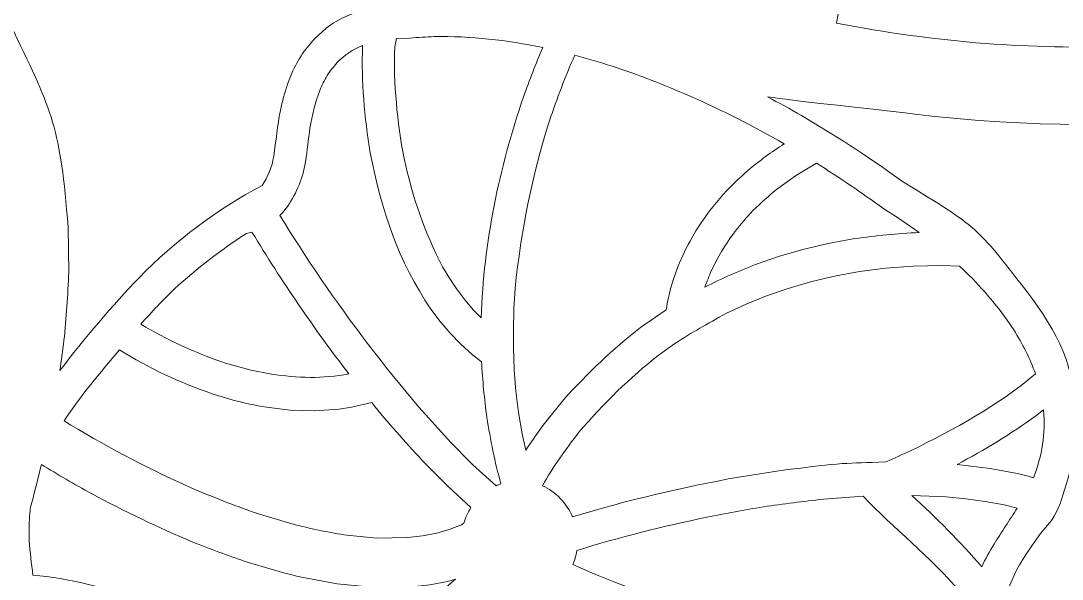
# Model space of a CAD drawing. Header units: centimetres. Extents: x -16.4 to -12.1, y -8.4 to 8.3.
# Drawn here: x -14.557 to -13.027, y -4.5 to -3.679 of the extents above; entities that cross this region are included whole.
import ezdxf

# ---------------------------------------------------------------- set-up
doc = ezdxf.new("R2010")
doc.units = ezdxf.units.CM
doc.header["$MEASUREMENT"] = 0
doc.layers.add('layer 1', color=7, linetype='Continuous')

msp = doc.modelspace()

# ---------------------------------------------------------------- linework, layer by layer
at = {"layer": 'layer 1', "color": 250, "lineweight": 9}
for points, knots in [([(-16.41271, 8.34777), (-16.41271, 8.34777), (-12.14613, 8.34777), (-12.14613, 8.34777), (-12.14613, 8.34777), (-12.14613, 8.34777), (-12.14613, -8.37721), (-12.14613, -8.37721), (-12.14613, -8.37721), (-12.14613, -8.37721), (-16.41271, -8.37721), (-16.41271, -8.37721), (-16.41271, -8.37721), (-16.41271, -8.37721), (-16.41271, 8.34777), (-16.41271, 8.34777)], [0, 0, 0, 0, 0.2, 0.2, 0.2, 0.2, 0.4, 0.4, 0.4, 0.4, 0.6, 0.6, 0.6, 0.6, 1, 1, 1, 1]), ([(-13.22615, -2.2724), (-13.23366, -2.27236), (-13.24115, -2.27193), (-13.24858, -2.27115), (-13.24858, -2.27115), (-13.27421, -2.32841), (-13.30246, -2.38393), (-13.33178, -2.43969), (-13.33178, -2.43969), (-13.38557, -2.53369), (-13.44191, -2.62647), (-13.50782, -2.71303), (-13.50782, -2.71303), (-13.46791, -2.77363), (-13.43813, -2.83897), (-13.41099, -2.90577), (-13.41099, -2.90577), (-13.36162, -3.05426), (-13.33504, -3.19017), (-13.33004, -3.34735), (-13.33004, -3.34735), (-13.32974, -3.38547), (-13.33037, -3.42331), (-13.33194, -3.46139), (-13.33194, -3.46139), (-13.3366, -3.536), (-13.34482, -3.60907), (-13.35868, -3.68263), (-13.35868, -3.68263), (-13.28645, -3.69694), (-13.21355, -3.70633), (-13.14011, -3.71266), (-13.14011, -3.71266), (-13.07225, -3.7173), (-13.00381, -3.71976), (-12.93579, -3.71638), (-12.93579, -3.71638), (-12.93099, -3.57364), (-12.93488, -3.43155), (-12.94423, -3.28908), (-12.94423, -3.28908), (-12.95946, -3.09888), (-12.98652, -2.91558), (-13.03265, -2.73032), (-13.03265, -2.73032), (-13.06393, -2.62458), (-13.0956, -2.52748), (-13.13992, -2.42659), (-13.13992, -2.42659), (-13.16563, -2.3743), (-13.19129, -2.3207), (-13.22557, -2.27315), (-13.22557, -2.27315), (-13.22576, -2.27293), (-13.22601, -2.27261), (-13.22615, -2.2724)], [0, 0, 0, 0, 0.0666667, 0.0666667, 0.0666667, 0.0666667, 0.1333333, 0.1333333, 0.1333333, 0.1333333, 0.2, 0.2, 0.2, 0.2, 0.2666667, 0.2666667, 0.2666667, 0.2666667, 0.3333333, 0.3333333, 0.3333333, 0.3333333, 0.4, 0.4, 0.4, 0.4, 0.4666667, 0.4666667, 0.4666667, 0.4666667, 0.5333333, 0.5333333, 0.5333333, 0.5333333, 0.6, 0.6, 0.6, 0.6, 0.6666667, 0.6666667, 0.6666667, 0.6666667, 0.7333333, 0.7333333, 0.7333333, 0.7333333, 0.8, 0.8, 0.8, 0.8, 0.8666667, 0.8666667, 0.8666667, 0.8666667, 1, 1, 1, 1]), ([(-13.84356, -3.65972), (-13.95417, -3.61837), (-14.06305, -3.57318), (-14.17089, -3.52498), (-14.17089, -3.52498), (-14.40087, -3.41849), (-14.56745, -3.32145), (-14.74239, -3.11588), (-14.74239, -3.11588), (-14.81901, -3.0258), (-14.86489, -2.97023), (-14.92701, -2.85574), (-14.92701, -2.85574), (-14.92664, -2.88257), (-14.92527, -2.92112), (-14.91556, -2.99269), (-14.91556, -2.99269), (-14.88418, -3.20813), (-14.67523, -3.47568), (-14.56736, -3.69483), (-14.56736, -3.69483), (-14.51068, -3.81309), (-14.49843, -3.83675), (-14.48755, -3.98267), (-14.48755, -3.98267), (-14.48755, -3.98267), (-14.48657, -4.04845), (-14.48657, -4.04845), (-14.48657, -4.04845), (-14.48787, -4.08243), (-14.49019, -4.11549), (-14.49359, -4.14927), (-14.49359, -4.14927), (-14.4955, -4.16409), (-14.4975, -4.17879), (-14.49972, -4.19341), (-14.49972, -4.19341), (-14.46417, -4.1467), (-14.42142, -4.09629), (-14.38329, -4.05689), (-14.38329, -4.05689), (-14.32984, -4.00286), (-14.26943, -3.95617), (-14.20256, -3.92149), (-14.20256, -3.92149), (-14.19341, -3.90853), (-14.18806, -3.89411), (-14.18536, -3.87836), (-14.18536, -3.87836), (-14.18211, -3.85582), (-14.1799, -3.83343), (-14.17564, -3.81101), (-14.17564, -3.81101), (-14.17278, -3.79779), (-14.1694, -3.78524), (-14.16517, -3.77239), (-14.16517, -3.77239), (-14.16517, -3.77239), (-14.1572, -3.7527), (-14.1572, -3.7527), (-14.1572, -3.7527), (-14.15214, -3.74256), (-14.14692, -3.73339), (-14.14068, -3.72395), (-14.14068, -3.72395), (-14.14068, -3.72395), (-14.12602, -3.70612), (-14.12602, -3.70612), (-14.12602, -3.70612), (-14.12602, -3.70612), (-14.10817, -3.6901), (-14.10817, -3.6901), (-14.10817, -3.6901), (-14.10817, -3.6901), (-14.09797, -3.68299), (-14.09797, -3.68299), (-14.09797, -3.68299), (-14.09797, -3.68299), (-14.08694, -3.67654), (-14.08694, -3.67654), (-14.08694, -3.67654), (-14.08694, -3.67654), (-14.07505, -3.67091), (-14.07505, -3.67091), (-14.07505, -3.67091), (-14.07505, -3.67091), (-14.06231, -3.66605), (-14.06231, -3.66605), (-14.06231, -3.66605), (-14.06231, -3.66605), (-14.04873, -3.66206), (-14.04873, -3.66206), (-14.04873, -3.66206), (-14.04873, -3.66206), (-14.03431, -3.65904), (-14.03431, -3.65904), (-14.03431, -3.65904), (-14.03431, -3.65904), (-14.01897, -3.6569), (-14.01897, -3.6569), (-14.01897, -3.6569), (-14.01897, -3.6569), (-14.00281, -3.65572), (-14.00281, -3.65572), (-14.00281, -3.65572), (-14.00281, -3.65572), (-13.97922, -3.6549), (-13.97922, -3.6549), (-13.97922, -3.6549), (-13.96985, -3.65421), (-13.96049, -3.65371), (-13.95107, -3.65336), (-13.95107, -3.65336), (-13.9148, -3.65269), (-13.87918, -3.65502), (-13.84356, -3.65972)], [0, 0, 0, 0, 0.0333333, 0.0333333, 0.0333333, 0.0333333, 0.0666667, 0.0666667, 0.0666667, 0.0666667, 0.1, 0.1, 0.1, 0.1, 0.1333333, 0.1333333, 0.1333333, 0.1333333, 0.1666667, 0.1666667, 0.1666667, 0.1666667, 0.2, 0.2, 0.2, 0.2, 0.2333333, 0.2333333, 0.2333333, 0.2333333, 0.2666667, 0.2666667, 0.2666667, 0.2666667, 0.3, 0.3, 0.3, 0.3, 0.3333333, 0.3333333, 0.3333333, 0.3333333, 0.3666667, 0.3666667, 0.3666667, 0.3666667, 0.4, 0.4, 0.4, 0.4, 0.4333333, 0.4333333, 0.4333333, 0.4333333, 0.4666667, 0.4666667, 0.4666667, 0.4666667, 0.5, 0.5, 0.5, 0.5, 0.5333333, 0.5333333, 0.5333333, 0.5333333, 0.5666667, 0.5666667, 0.5666667, 0.5666667, 0.6, 0.6, 0.6, 0.6, 0.6333333, 0.6333333, 0.6333333, 0.6333333, 0.6666667, 0.6666667, 0.6666667, 0.6666667, 0.7, 0.7, 0.7, 0.7, 0.7333333, 0.7333333, 0.7333333, 0.7333333, 0.7666667, 0.7666667, 0.7666667, 0.7666667, 0.8, 0.8, 0.8, 0.8, 0.8333333, 0.8333333, 0.8333333, 0.8333333, 0.8666667, 0.8666667, 0.8666667, 0.8666667, 0.9, 0.9, 0.9, 0.9, 0.9333333, 0.9333333, 0.9333333, 0.9333333, 1, 1, 1, 1]), ([(-13.88041, -4.11597), (-13.87721, -4.00484), (-13.85395, -3.89555), (-13.81841, -3.79101), (-13.81841, -3.79101), (-13.80961, -3.76654), (-13.80038, -3.74247), (-13.79012, -3.71859), (-13.79012, -3.71859), (-13.8429, -3.70757), (-13.89595, -3.70152), (-13.94984, -3.70254), (-13.94984, -3.70254), (-13.96162, -3.70295), (-13.9733, -3.70372), (-13.98501, -3.70473), (-13.98501, -3.70473), (-13.98501, -3.70473), (-14.00478, -3.70516), (-14.00478, -3.70516), (-14.00478, -3.70516), (-14.00478, -3.70516), (-14.00759, -3.71747), (-14.00759, -3.71747), (-14.00759, -3.71747), (-14.00955, -3.77258), (-14.00388, -3.82759), (-13.99386, -3.88169), (-13.99386, -3.88169), (-13.98077, -3.93997), (-13.96423, -3.9882), (-13.93738, -4.04094), (-13.93738, -4.04094), (-13.93738, -4.04094), (-13.92731, -4.05764), (-13.92731, -4.05764), (-13.92731, -4.05764), (-13.92731, -4.05764), (-13.91638, -4.07377), (-13.91638, -4.07377), (-13.91638, -4.07377), (-13.91638, -4.07377), (-13.90453, -4.08938), (-13.90453, -4.08938), (-13.90453, -4.08938), (-13.90453, -4.08938), (-13.89178, -4.10429), (-13.89178, -4.10429), (-13.89178, -4.10429), (-13.89178, -4.10429), (-13.88041, -4.11597), (-13.88041, -4.11597)], [0, 0, 0, 0, 0.0714286, 0.0714286, 0.0714286, 0.0714286, 0.1428571, 0.1428571, 0.1428571, 0.1428571, 0.2142857, 0.2142857, 0.2142857, 0.2142857, 0.2857143, 0.2857143, 0.2857143, 0.2857143, 0.3571429, 0.3571429, 0.3571429, 0.3571429, 0.4285714, 0.4285714, 0.4285714, 0.4285714, 0.5, 0.5, 0.5, 0.5, 0.5714286, 0.5714286, 0.5714286, 0.5714286, 0.6428571, 0.6428571, 0.6428571, 0.6428571, 0.7142857, 0.7142857, 0.7142857, 0.7142857, 0.7857143, 0.7857143, 0.7857143, 0.7857143, 0.8571429, 0.8571429, 0.8571429, 0.8571429, 1, 1, 1, 1]), ([(-12.33767, -3.70118), (-12.33767, -3.70118), (-12.33767, -4.0741), (-12.33767, -4.0741), (-12.33767, -4.0741), (-12.36458, -4.07489), (-12.39159, -4.07644), (-12.41884, -4.07881), (-12.41884, -4.07881), (-12.43809, -4.0808), (-12.45725, -4.08315), (-12.47643, -4.08574), (-12.47643, -4.08574), (-12.47643, -4.08574), (-12.52469, -4.0908), (-12.52469, -4.0908), (-12.52469, -4.0908), (-12.52469, -4.0908), (-12.55788, -4.09542), (-12.55788, -4.09542), (-12.55788, -4.09542), (-12.55788, -4.09542), (-12.58922, -4.10182), (-12.58922, -4.10182), (-12.58922, -4.10182), (-12.58922, -4.10182), (-12.61878, -4.10999), (-12.61878, -4.10999), (-12.61878, -4.10999), (-12.61878, -4.10999), (-12.64662, -4.11988), (-12.64662, -4.11988), (-12.64662, -4.11988), (-12.64662, -4.11988), (-12.67271, -4.1314), (-12.67271, -4.1314), (-12.67271, -4.1314), (-12.67271, -4.1314), (-12.69713, -4.14439), (-12.69713, -4.14439), (-12.69713, -4.14439), (-12.69713, -4.14439), (-12.71977, -4.15885), (-12.71977, -4.15885), (-12.71977, -4.15885), (-12.71977, -4.15885), (-12.74074, -4.17457), (-12.74074, -4.17457), (-12.74074, -4.17457), (-12.74074, -4.17457), (-12.77749, -4.2092), (-12.77749, -4.2092), (-12.77749, -4.2092), (-12.77749, -4.2092), (-12.80762, -4.24704), (-12.80762, -4.24704), (-12.80762, -4.24704), (-12.82045, -4.2669), (-12.83133, -4.28599), (-12.84175, -4.30707), (-12.84175, -4.30707), (-12.84175, -4.30707), (-12.85828, -4.34768), (-12.85828, -4.34768), (-12.85828, -4.34768), (-12.86704, -4.374), (-12.87408, -4.3997), (-12.88011, -4.42656), (-12.88011, -4.42656), (-12.88904, -4.47215), (-12.89381, -4.51745), (-12.90067, -4.56306), (-12.90067, -4.56306), (-12.90639, -4.59507), (-12.91754, -4.62477), (-12.93633, -4.65199), (-12.93633, -4.65199), (-13.01025, -4.69457), (-13.08039, -4.74383), (-13.14656, -4.79836), (-13.14656, -4.79836), (-13.13531, -4.68581), (-13.13262, -4.55216), (-13.08936, -4.47855), (-13.08936, -4.47855), (-13.03518, -4.3888), (-13.04173, -4.43949), (-13.01336, -4.33249), (-13.01336, -4.33249), (-13.01336, -4.33249), (-13.00916, -4.31167), (-13.00916, -4.31167), (-13.00916, -4.31167), (-13.00726, -4.2979), (-13.00619, -4.2847), (-13.00596, -4.27078), (-13.00596, -4.27078), (-13.00783, -4.18464), (-13.03117, -4.14082), (-13.08048, -4.075), (-13.08048, -4.075), (-13.15463, -3.97962), (-13.14748, -3.9857), (-13.2631, -3.91433), (-13.2631, -3.91433), (-13.31838, -3.87428), (-13.36194, -3.8468), (-13.40986, -3.81847), (-13.40986, -3.81847), (-13.42651, -3.80896), (-13.44324, -3.79976), (-13.45997, -3.79096), (-13.45997, -3.79096), (-13.41661, -3.7975), (-13.35175, -3.8033), (-13.21379, -3.81983), (-13.21379, -3.81983), (-13.21379, -3.81983), (-13.14927, -3.82587), (-13.14927, -3.82587), (-13.14927, -3.82587), (-12.82041, -3.84846), (-12.57831, -3.80519), (-12.33767, -3.70118)], [0, 0, 0, 0, 0.03125, 0.03125, 0.03125, 0.03125, 0.0625, 0.0625, 0.0625, 0.0625, 0.09375, 0.09375, 0.09375, 0.09375, 0.125, 0.125, 0.125, 0.125, 0.15625, 0.15625, 0.15625, 0.15625, 0.1875, 0.1875, 0.1875, 0.1875, 0.21875, 0.21875, 0.21875, 0.21875, 0.25, 0.25, 0.25, 0.25, 0.28125, 0.28125, 0.28125, 0.28125, 0.3125, 0.3125, 0.3125, 0.3125, 0.34375, 0.34375, 0.34375, 0.34375, 0.375, 0.375, 0.375, 0.375, 0.40625, 0.40625, 0.40625, 0.40625, 0.4375, 0.4375, 0.4375, 0.4375, 0.46875, 0.46875, 0.46875, 0.46875, 0.5, 0.5, 0.5, 0.5, 0.53125, 0.53125, 0.53125, 0.53125, 0.5625, 0.5625, 0.5625, 0.5625, 0.59375, 0.59375, 0.59375, 0.59375, 0.625, 0.625, 0.625, 0.625, 0.65625, 0.65625, 0.65625, 0.65625, 0.6875, 0.6875, 0.6875, 0.6875, 0.71875, 0.71875, 0.71875, 0.71875, 0.75, 0.75, 0.75, 0.75, 0.78125, 0.78125, 0.78125, 0.78125, 0.8125, 0.8125, 0.8125, 0.8125, 0.84375, 0.84375, 0.84375, 0.84375, 0.875, 0.875, 0.875, 0.875, 0.90625, 0.90625, 0.90625, 0.90625, 0.9375, 0.9375, 0.9375, 0.9375, 1, 1, 1, 1]), ([(-13.85866, -4.36258), (-13.8563, -4.36153), (-13.8539, -4.36056), (-13.85146, -4.35973), (-13.85146, -4.35973), (-13.86081, -4.32771), (-13.86681, -4.29493), (-13.87233, -4.26204), (-13.87233, -4.26204), (-13.87575, -4.23476), (-13.87867, -4.20785), (-13.87991, -4.18038), (-13.87991, -4.18038), (-13.87991, -4.18038), (-13.8931, -4.17002), (-13.8931, -4.17002), (-13.8931, -4.17002), (-13.8931, -4.17002), (-13.91024, -4.15448), (-13.91024, -4.15448), (-13.91024, -4.15448), (-13.91024, -4.15448), (-13.92617, -4.13811), (-13.92617, -4.13811), (-13.92617, -4.13811), (-13.92617, -4.13811), (-13.94087, -4.12096), (-13.94087, -4.12096), (-13.94087, -4.12096), (-13.94087, -4.12096), (-13.9544, -4.10316), (-13.9544, -4.10316), (-13.9544, -4.10316), (-14.00259, -4.03185), (-14.0268, -3.95868), (-14.04368, -3.87321), (-14.04368, -3.87321), (-14.05199, -3.82112), (-14.05678, -3.76849), (-14.05489, -3.71561), (-14.05489, -3.71561), (-14.06934, -3.7211), (-14.08123, -3.72996), (-14.09232, -3.74071), (-14.09232, -3.74071), (-14.09782, -3.74693), (-14.10234, -3.75292), (-14.1069, -3.75981), (-14.1069, -3.75981), (-14.11102, -3.76703), (-14.11451, -3.77401), (-14.11777, -3.78162), (-14.11777, -3.78162), (-14.12469, -3.79992), (-14.12892, -3.81774), (-14.13213, -3.83704), (-14.13213, -3.83704), (-14.13458, -3.85348), (-14.13626, -3.86995), (-14.13863, -3.88632), (-14.13863, -3.88632), (-14.13863, -3.88632), (-14.14218, -3.90328), (-14.14218, -3.90328), (-14.14218, -3.90328), (-14.1493, -3.92641), (-14.15962, -3.9479), (-14.17618, -3.96531), (-14.17618, -3.96531), (-14.10305, -4.08626), (-13.99506, -4.23054), (-13.89749, -4.32713), (-13.89749, -4.32713), (-13.88466, -4.3392), (-13.87186, -4.35106), (-13.85866, -4.36258)], [0, 0, 0, 0, 0.05, 0.05, 0.05, 0.05, 0.1, 0.1, 0.1, 0.1, 0.15, 0.15, 0.15, 0.15, 0.2, 0.2, 0.2, 0.2, 0.25, 0.25, 0.25, 0.25, 0.3, 0.3, 0.3, 0.3, 0.35, 0.35, 0.35, 0.35, 0.4, 0.4, 0.4, 0.4, 0.45, 0.45, 0.45, 0.45, 0.5, 0.5, 0.5, 0.5, 0.55, 0.55, 0.55, 0.55, 0.6, 0.6, 0.6, 0.6, 0.65, 0.65, 0.65, 0.65, 0.7, 0.7, 0.7, 0.7, 0.75, 0.75, 0.75, 0.75, 0.8, 0.8, 0.8, 0.8, 0.85, 0.85, 0.85, 0.85, 0.9, 0.9, 0.9, 0.9, 1, 1, 1, 1]), ([(-13.74293, -3.72983), (-13.75702, -3.76141), (-13.76904, -3.79342), (-13.78016, -3.82619), (-13.78016, -3.82619), (-13.80641, -3.90828), (-13.82152, -3.98709), (-13.83079, -4.07263), (-13.83079, -4.07263), (-13.83079, -4.07263), (-13.83261, -4.10185), (-13.83261, -4.10185), (-13.83261, -4.10185), (-13.8332, -4.13983), (-13.83333, -4.16058), (-13.83195, -4.1925), (-13.83195, -4.1925), (-13.83195, -4.1925), (-13.8294, -4.22345), (-13.8294, -4.22345), (-13.8294, -4.22345), (-13.8294, -4.22345), (-13.82551, -4.25467), (-13.82551, -4.25467), (-13.82551, -4.25467), (-13.82551, -4.25467), (-13.82021, -4.28608), (-13.82021, -4.28608), (-13.82021, -4.28608), (-13.82021, -4.28608), (-13.81502, -4.3104), (-13.81502, -4.3104), (-13.81502, -4.3104), (-13.80558, -4.29607), (-13.79588, -4.28222), (-13.78575, -4.26847), (-13.78575, -4.26847), (-13.78575, -4.26847), (-13.75934, -4.23569), (-13.75934, -4.23569), (-13.75934, -4.23569), (-13.72344, -4.19651), (-13.68782, -4.1622), (-13.64625, -4.12979), (-13.64625, -4.12979), (-13.64625, -4.12979), (-13.60866, -4.10382), (-13.60866, -4.10382), (-13.60866, -4.10382), (-13.60506, -4.07984), (-13.59819, -4.05759), (-13.58932, -4.03513), (-13.58932, -4.03513), (-13.58287, -4.02029), (-13.57581, -4.00641), (-13.56781, -3.99235), (-13.56781, -3.99235), (-13.5604, -3.98041), (-13.55276, -3.96918), (-13.54446, -3.95784), (-13.54446, -3.95784), (-13.54446, -3.95784), (-13.52487, -3.93438), (-13.52487, -3.93438), (-13.52487, -3.93438), (-13.51327, -3.92208), (-13.50154, -3.91066), (-13.48896, -3.8994), (-13.48896, -3.8994), (-13.47167, -3.88516), (-13.45428, -3.87203), (-13.43537, -3.86002), (-13.43537, -3.86002), (-13.48068, -3.83411), (-13.52686, -3.81059), (-13.57441, -3.78943), (-13.57441, -3.78943), (-13.61184, -3.77323), (-13.64953, -3.75866), (-13.68815, -3.74594), (-13.68815, -3.74594), (-13.7064, -3.74013), (-13.72458, -3.73502), (-13.74293, -3.72981), (-13.74293, -3.72981), (-13.74293, -3.72981), (-13.74293, -3.72983), (-13.74293, -3.72983)], [0, 0, 0, 0, 0.0434783, 0.0434783, 0.0434783, 0.0434783, 0.0869565, 0.0869565, 0.0869565, 0.0869565, 0.1304348, 0.1304348, 0.1304348, 0.1304348, 0.173913, 0.173913, 0.173913, 0.173913, 0.2173913, 0.2173913, 0.2173913, 0.2173913, 0.2608696, 0.2608696, 0.2608696, 0.2608696, 0.3043478, 0.3043478, 0.3043478, 0.3043478, 0.3478261, 0.3478261, 0.3478261, 0.3478261, 0.3913043, 0.3913043, 0.3913043, 0.3913043, 0.4347826, 0.4347826, 0.4347826, 0.4347826, 0.4782609, 0.4782609, 0.4782609, 0.4782609, 0.5217391, 0.5217391, 0.5217391, 0.5217391, 0.5652174, 0.5652174, 0.5652174, 0.5652174, 0.6086957, 0.6086957, 0.6086957, 0.6086957, 0.6521739, 0.6521739, 0.6521739, 0.6521739, 0.6956522, 0.6956522, 0.6956522, 0.6956522, 0.7391304, 0.7391304, 0.7391304, 0.7391304, 0.7826087, 0.7826087, 0.7826087, 0.7826087, 0.826087, 0.826087, 0.826087, 0.826087, 0.8695652, 0.8695652, 0.8695652, 0.8695652, 0.9130435, 0.9130435, 0.9130435, 0.9130435, 1, 1, 1, 1]), ([(-13.55193, -4.0708), (-13.52772, -4.05805), (-13.50285, -4.04768), (-13.47756, -4.03738), (-13.47756, -4.03738), (-13.47756, -4.03738), (-13.44365, -4.02558), (-13.44365, -4.02558), (-13.44365, -4.02558), (-13.44365, -4.02558), (-13.40809, -4.01519), (-13.40809, -4.01519), (-13.40809, -4.01519), (-13.40809, -4.01519), (-13.37077, -4.00641), (-13.37077, -4.00641), (-13.37077, -4.00641), (-13.37077, -4.00641), (-13.33169, -3.99926), (-13.33169, -3.99926), (-13.33169, -3.99926), (-13.30023, -3.99528), (-13.26886, -3.99131), (-13.23705, -3.99059), (-13.23705, -3.99059), (-13.25393, -3.97822), (-13.27104, -3.96664), (-13.28877, -3.95569), (-13.28877, -3.95569), (-13.3212, -3.93222), (-13.3541, -3.90958), (-13.388, -3.88852), (-13.388, -3.88852), (-13.388, -3.88852), (-13.41887, -3.90715), (-13.41887, -3.90715), (-13.41887, -3.90715), (-13.41887, -3.90715), (-13.44642, -3.92711), (-13.44642, -3.92711), (-13.44642, -3.92711), (-13.45836, -3.93696), (-13.46955, -3.94693), (-13.48068, -3.95777), (-13.48068, -3.95777), (-13.49006, -3.96773), (-13.49878, -3.97775), (-13.50737, -3.98846), (-13.50737, -3.98846), (-13.5145, -3.99819), (-13.52113, -4.0079), (-13.52749, -4.01818), (-13.52749, -4.01818), (-13.53271, -4.02736), (-13.53748, -4.03648), (-13.54207, -4.04597), (-13.54207, -4.04597), (-13.54565, -4.05419), (-13.5489, -4.06235), (-13.55193, -4.0708)], [0, 0, 0, 0, 0.0625, 0.0625, 0.0625, 0.0625, 0.125, 0.125, 0.125, 0.125, 0.1875, 0.1875, 0.1875, 0.1875, 0.25, 0.25, 0.25, 0.25, 0.3125, 0.3125, 0.3125, 0.3125, 0.375, 0.375, 0.375, 0.375, 0.4375, 0.4375, 0.4375, 0.4375, 0.5, 0.5, 0.5, 0.5, 0.5625, 0.5625, 0.5625, 0.5625, 0.625, 0.625, 0.625, 0.625, 0.6875, 0.6875, 0.6875, 0.6875, 0.75, 0.75, 0.75, 0.75, 0.8125, 0.8125, 0.8125, 0.8125, 0.875, 0.875, 0.875, 0.875, 1, 1, 1, 1]), ([(-14.38046, -4.12505), (-14.3427, -4.14814), (-14.30296, -4.16618), (-14.2614, -4.18063), (-14.2614, -4.18063), (-14.24724, -4.1851), (-14.23319, -4.18911), (-14.21875, -4.19277), (-14.21875, -4.19277), (-14.21875, -4.19277), (-14.18876, -4.19867), (-14.18876, -4.19867), (-14.18876, -4.19867), (-14.15104, -4.20395), (-14.11271, -4.20584), (-14.07512, -4.19799), (-14.07512, -4.19799), (-14.12623, -4.13149), (-14.17375, -4.06186), (-14.21735, -3.98975), (-14.21735, -3.98975), (-14.21735, -3.98975), (-14.2255, -3.99189), (-14.2255, -3.99189), (-14.2255, -3.99189), (-14.26286, -4.01609), (-14.29813, -4.04268), (-14.33092, -4.07317), (-14.33092, -4.07317), (-14.3483, -4.08971), (-14.36468, -4.10695), (-14.38046, -4.12505)], [0, 0, 0, 0, 0.1111111, 0.1111111, 0.1111111, 0.1111111, 0.2222222, 0.2222222, 0.2222222, 0.2222222, 0.3333333, 0.3333333, 0.3333333, 0.3333333, 0.4444444, 0.4444444, 0.4444444, 0.4444444, 0.5555556, 0.5555556, 0.5555556, 0.5555556, 0.6666667, 0.6666667, 0.6666667, 0.6666667, 0.7777778, 0.7777778, 0.7777778, 0.7777778, 1, 1, 1, 1]), ([(-13.79067, -4.36247), (-13.77087, -4.37142), (-13.75493, -4.38785), (-13.74626, -4.40838), (-13.74626, -4.40838), (-13.66611, -4.38368), (-13.5845, -4.36479), (-13.5021, -4.34976), (-13.5021, -4.34976), (-13.5021, -4.34976), (-13.4431, -4.34056), (-13.4431, -4.34056), (-13.4431, -4.34056), (-13.34507, -4.32797), (-13.34593, -4.32953), (-13.28584, -4.32763), (-13.28584, -4.32763), (-13.27373, -4.32223), (-13.26174, -4.31669), (-13.24978, -4.31103), (-13.24978, -4.31103), (-13.18541, -4.27997), (-13.12126, -4.24502), (-13.0662, -4.19813), (-13.0662, -4.19813), (-13.0744, -4.17498), (-13.08519, -4.15409), (-13.09806, -4.13341), (-13.09806, -4.13341), (-13.09806, -4.13341), (-13.10751, -4.11931), (-13.10751, -4.11931), (-13.10751, -4.11931), (-13.12835, -4.09016), (-13.15186, -4.06388), (-13.17791, -4.03963), (-13.17791, -4.03963), (-13.17791, -4.03963), (-13.20391, -4.03897), (-13.20391, -4.03897), (-13.20391, -4.03897), (-13.20391, -4.03897), (-13.24597, -4.03998), (-13.24597, -4.03998), (-13.24597, -4.03998), (-13.24597, -4.03998), (-13.28626, -4.043), (-13.28626, -4.043), (-13.28626, -4.043), (-13.28626, -4.043), (-13.32474, -4.04793), (-13.32474, -4.04793), (-13.32474, -4.04793), (-13.32474, -4.04793), (-13.36145, -4.0546), (-13.36145, -4.0546), (-13.36145, -4.0546), (-13.36145, -4.0546), (-13.39644, -4.06285), (-13.39644, -4.06285), (-13.39644, -4.06285), (-13.39644, -4.06285), (-13.42973, -4.07255), (-13.42973, -4.07255), (-13.42973, -4.07255), (-13.42973, -4.07255), (-13.46139, -4.0836), (-13.46139, -4.0836), (-13.46139, -4.0836), (-13.46139, -4.0836), (-13.49144, -4.09585), (-13.49144, -4.09585), (-13.49144, -4.09585), (-13.49144, -4.09585), (-13.51992, -4.10907), (-13.51992, -4.10907), (-13.51992, -4.10907), (-13.54981, -4.12539), (-13.56986, -4.13659), (-13.59612, -4.15366), (-13.59612, -4.15366), (-13.59612, -4.15366), (-13.61859, -4.16975), (-13.61859, -4.16975), (-13.61859, -4.16975), (-13.66287, -4.20426), (-13.70007, -4.24105), (-13.73688, -4.28398), (-13.73688, -4.28398), (-13.75626, -4.30882), (-13.77515, -4.33468), (-13.79067, -4.36247)], [0, 0, 0, 0, 0.0416667, 0.0416667, 0.0416667, 0.0416667, 0.0833333, 0.0833333, 0.0833333, 0.0833333, 0.125, 0.125, 0.125, 0.125, 0.1666667, 0.1666667, 0.1666667, 0.1666667, 0.2083333, 0.2083333, 0.2083333, 0.2083333, 0.25, 0.25, 0.25, 0.25, 0.2916667, 0.2916667, 0.2916667, 0.2916667, 0.3333333, 0.3333333, 0.3333333, 0.3333333, 0.375, 0.375, 0.375, 0.375, 0.4166667, 0.4166667, 0.4166667, 0.4166667, 0.4583333, 0.4583333, 0.4583333, 0.4583333, 0.5, 0.5, 0.5, 0.5, 0.5416667, 0.5416667, 0.5416667, 0.5416667, 0.5833333, 0.5833333, 0.5833333, 0.5833333, 0.625, 0.625, 0.625, 0.625, 0.6666667, 0.6666667, 0.6666667, 0.6666667, 0.7083333, 0.7083333, 0.7083333, 0.7083333, 0.75, 0.75, 0.75, 0.75, 0.7916667, 0.7916667, 0.7916667, 0.7916667, 0.8333333, 0.8333333, 0.8333333, 0.8333333, 0.875, 0.875, 0.875, 0.875, 0.9166667, 0.9166667, 0.9166667, 0.9166667, 1, 1, 1, 1]), ([(-14.48335, -4.27332), (-14.42461, -4.30895), (-14.36412, -4.34003), (-14.30153, -4.36783), (-14.30153, -4.36783), (-14.27003, -4.38115), (-14.23861, -4.39324), (-14.20632, -4.40439), (-14.20632, -4.40439), (-14.20632, -4.40439), (-14.15669, -4.41922), (-14.15669, -4.41922), (-14.15669, -4.41922), (-14.13183, -4.42538), (-14.10745, -4.4305), (-14.08224, -4.43472), (-14.08224, -4.43472), (-14.08224, -4.43472), (-14.03412, -4.43941), (-14.03412, -4.43941), (-14.03412, -4.43941), (-14.03412, -4.43941), (-13.98835, -4.43866), (-13.98835, -4.43866), (-13.98835, -4.43866), (-13.98835, -4.43866), (-13.96659, -4.43613), (-13.96659, -4.43613), (-13.96659, -4.43613), (-13.96659, -4.43613), (-13.94581, -4.43205), (-13.94581, -4.43205), (-13.94581, -4.43205), (-13.94581, -4.43205), (-13.92606, -4.42632), (-13.92606, -4.42632), (-13.92606, -4.42632), (-13.92606, -4.42632), (-13.90945, -4.41986), (-13.90945, -4.41986), (-13.90945, -4.41986), (-13.90945, -4.41986), (-13.90611, -4.41755), (-13.90611, -4.41755), (-13.90611, -4.41755), (-13.90366, -4.40932), (-13.90007, -4.40163), (-13.89554, -4.39461), (-13.89554, -4.39461), (-13.89554, -4.39461), (-13.92977, -4.3631), (-13.92977, -4.3631), (-13.92977, -4.3631), (-13.92977, -4.3631), (-13.96706, -4.32534), (-13.96706, -4.32534), (-13.96706, -4.32534), (-13.99268, -4.29778), (-14.01765, -4.26972), (-14.04143, -4.24044), (-14.04143, -4.24044), (-14.04143, -4.24044), (-14.07096, -4.2473), (-14.07096, -4.2473), (-14.07096, -4.2473), (-14.07096, -4.2473), (-14.0894, -4.25007), (-14.0894, -4.25007), (-14.0894, -4.25007), (-14.0894, -4.25007), (-14.12577, -4.25249), (-14.12577, -4.25249), (-14.12577, -4.25249), (-14.12577, -4.25249), (-14.16138, -4.25139), (-14.16138, -4.25139), (-14.16138, -4.25139), (-14.16138, -4.25139), (-14.19596, -4.2473), (-14.19596, -4.2473), (-14.19596, -4.2473), (-14.2126, -4.24432), (-14.2288, -4.24084), (-14.24517, -4.23671), (-14.24517, -4.23671), (-14.24517, -4.23671), (-14.27589, -4.22744), (-14.27589, -4.22744), (-14.27589, -4.22744), (-14.32364, -4.21084), (-14.36904, -4.18983), (-14.41213, -4.16273), (-14.41213, -4.16273), (-14.4405, -4.19651), (-14.46886, -4.23002), (-14.4935, -4.26701), (-14.4935, -4.26701), (-14.4935, -4.26701), (-14.48335, -4.27332), (-14.48335, -4.27332)], [0, 0, 0, 0, 0.0384615, 0.0384615, 0.0384615, 0.0384615, 0.0769231, 0.0769231, 0.0769231, 0.0769231, 0.1153846, 0.1153846, 0.1153846, 0.1153846, 0.1538462, 0.1538462, 0.1538462, 0.1538462, 0.1923077, 0.1923077, 0.1923077, 0.1923077, 0.2307692, 0.2307692, 0.2307692, 0.2307692, 0.2692308, 0.2692308, 0.2692308, 0.2692308, 0.3076923, 0.3076923, 0.3076923, 0.3076923, 0.3461538, 0.3461538, 0.3461538, 0.3461538, 0.3846154, 0.3846154, 0.3846154, 0.3846154, 0.4230769, 0.4230769, 0.4230769, 0.4230769, 0.4615385, 0.4615385, 0.4615385, 0.4615385, 0.5, 0.5, 0.5, 0.5, 0.5384615, 0.5384615, 0.5384615, 0.5384615, 0.5769231, 0.5769231, 0.5769231, 0.5769231, 0.6153846, 0.6153846, 0.6153846, 0.6153846, 0.6538462, 0.6538462, 0.6538462, 0.6538462, 0.6923077, 0.6923077, 0.6923077, 0.6923077, 0.7307692, 0.7307692, 0.7307692, 0.7307692, 0.7692308, 0.7692308, 0.7692308, 0.7692308, 0.8076923, 0.8076923, 0.8076923, 0.8076923, 0.8461538, 0.8461538, 0.8461538, 0.8461538, 0.8846154, 0.8846154, 0.8846154, 0.8846154, 0.9230769, 0.9230769, 0.9230769, 0.9230769, 1, 1, 1, 1]), ([(-13.18125, -4.33118), (-13.18125, -4.33118), (-13.13265, -4.33711), (-13.13265, -4.33711), (-13.13265, -4.33711), (-13.1114, -4.34099), (-13.08986, -4.34462), (-13.06908, -4.35072), (-13.06908, -4.35072), (-13.05645, -4.31902), (-13.05099, -4.2854), (-13.05439, -4.2512), (-13.05439, -4.2512), (-13.05439, -4.2512), (-13.06551, -4.25975), (-13.06551, -4.25975), (-13.06551, -4.25975), (-13.10241, -4.28659), (-13.14107, -4.31007), (-13.18125, -4.33118)], [0, 0, 0, 0, 0.1666667, 0.1666667, 0.1666667, 0.1666667, 0.3333333, 0.3333333, 0.3333333, 0.3333333, 0.5, 0.5, 0.5, 0.5, 0.6666667, 0.6666667, 0.6666667, 0.6666667, 1, 1, 1, 1]), ([(-14.52679, -4.33122), (-14.53125, -4.3499), (-14.53596, -4.36858), (-14.54087, -4.3873), (-14.54087, -4.3873), (-14.54087, -4.3873), (-14.5428, -4.39383), (-14.5428, -4.39383), (-14.5428, -4.39383), (-14.5437, -4.40219), (-14.54436, -4.41045), (-14.54481, -4.41893), (-14.54481, -4.41893), (-14.54481, -4.41893), (-14.54455, -4.44287), (-14.54455, -4.44287), (-14.54455, -4.44287), (-14.54333, -4.45997), (-14.54153, -4.47683), (-14.53914, -4.49385), (-14.53914, -4.49385), (-14.48552, -4.49796), (-14.43273, -4.51264), (-14.38194, -4.53034), (-14.38194, -4.53034), (-14.35817, -4.53922), (-14.33499, -4.54881), (-14.31181, -4.55927), (-14.31181, -4.55927), (-14.29223, -4.56863), (-14.273, -4.57838), (-14.25376, -4.58863), (-14.25376, -4.58863), (-14.25376, -4.58863), (-14.21279, -4.61239), (-14.21279, -4.61239), (-14.21279, -4.61239), (-14.19301, -4.62477), (-14.17358, -4.63739), (-14.15436, -4.65068), (-14.15436, -4.65068), (-14.10888, -4.62995), (-14.05435, -4.59938), (-14.0091, -4.56987), (-14.0091, -4.56987), (-14.0091, -4.56987), (-13.98311, -4.55167), (-13.98311, -4.55167), (-13.98311, -4.55167), (-13.98311, -4.55167), (-13.9572, -4.53216), (-13.9572, -4.53216), (-13.9572, -4.53216), (-13.9572, -4.53216), (-13.9315, -4.51132), (-13.9315, -4.51132), (-13.9315, -4.51132), (-13.9315, -4.51132), (-13.91814, -4.49964), (-13.91814, -4.49964), (-13.91814, -4.49964), (-13.91814, -4.49964), (-13.9299, -4.50304), (-13.9299, -4.50304), (-13.9299, -4.50304), (-13.9299, -4.50304), (-13.95609, -4.50819), (-13.95609, -4.50819), (-13.95609, -4.50819), (-13.95609, -4.50819), (-13.98281, -4.51132), (-13.98281, -4.51132), (-13.98281, -4.51132), (-13.98281, -4.51132), (-14.0098, -4.51262), (-14.0098, -4.51262), (-14.0098, -4.51262), (-14.0098, -4.51262), (-14.03704, -4.51217), (-14.03704, -4.51217), (-14.03704, -4.51217), (-14.03704, -4.51217), (-14.09195, -4.50688), (-14.09195, -4.50688), (-14.09195, -4.50688), (-14.09195, -4.50688), (-14.1468, -4.49653), (-14.1468, -4.49653), (-14.1468, -4.49653), (-14.17413, -4.48979), (-14.20072, -4.48223), (-14.22758, -4.47379), (-14.22758, -4.47379), (-14.25342, -4.46485), (-14.27887, -4.45543), (-14.3043, -4.44528), (-14.3043, -4.44528), (-14.35527, -4.4238), (-14.40445, -4.40017), (-14.45331, -4.37399), (-14.45331, -4.37399), (-14.47809, -4.36025), (-14.50272, -4.34628), (-14.52679, -4.33122)], [0, 0, 0, 0, 0.037037, 0.037037, 0.037037, 0.037037, 0.0740741, 0.0740741, 0.0740741, 0.0740741, 0.1111111, 0.1111111, 0.1111111, 0.1111111, 0.1481481, 0.1481481, 0.1481481, 0.1481481, 0.1851852, 0.1851852, 0.1851852, 0.1851852, 0.2222222, 0.2222222, 0.2222222, 0.2222222, 0.2592593, 0.2592593, 0.2592593, 0.2592593, 0.2962963, 0.2962963, 0.2962963, 0.2962963, 0.3333333, 0.3333333, 0.3333333, 0.3333333, 0.3703704, 0.3703704, 0.3703704, 0.3703704, 0.4074074, 0.4074074, 0.4074074, 0.4074074, 0.4444444, 0.4444444, 0.4444444, 0.4444444, 0.4814815, 0.4814815, 0.4814815, 0.4814815, 0.5185185, 0.5185185, 0.5185185, 0.5185185, 0.5555556, 0.5555556, 0.5555556, 0.5555556, 0.5925926, 0.5925926, 0.5925926, 0.5925926, 0.6296296, 0.6296296, 0.6296296, 0.6296296, 0.6666667, 0.6666667, 0.6666667, 0.6666667, 0.7037037, 0.7037037, 0.7037037, 0.7037037, 0.7407407, 0.7407407, 0.7407407, 0.7407407, 0.7777778, 0.7777778, 0.7777778, 0.7777778, 0.8148148, 0.8148148, 0.8148148, 0.8148148, 0.8518519, 0.8518519, 0.8518519, 0.8518519, 0.8888889, 0.8888889, 0.8888889, 0.8888889, 0.9259259, 0.9259259, 0.9259259, 0.9259259, 1, 1, 1, 1]), ([(-13.74011, -4.4577), (-13.74118, -4.46496), (-13.74313, -4.4719), (-13.74578, -4.47844), (-13.74578, -4.47844), (-13.68043, -4.50777), (-13.613, -4.53158), (-13.54443, -4.55177), (-13.54443, -4.55177), (-13.5196, -4.55858), (-13.49486, -4.56488), (-13.46978, -4.5707), (-13.46978, -4.5707), (-13.46978, -4.5707), (-13.41743, -4.58107), (-13.41743, -4.58107), (-13.41743, -4.58107), (-13.39053, -4.5854), (-13.36389, -4.58885), (-13.33679, -4.59164), (-13.33679, -4.59164), (-13.33679, -4.59164), (-13.28249, -4.59452), (-13.28249, -4.59452), (-13.28249, -4.59452), (-13.28249, -4.59452), (-13.25551, -4.59452), (-13.25551, -4.59452), (-13.25551, -4.59452), (-13.25551, -4.59452), (-13.22867, -4.59346), (-13.22867, -4.59346), (-13.22867, -4.59346), (-13.22867, -4.59346), (-13.20207, -4.59123), (-13.20207, -4.59123), (-13.20207, -4.59123), (-13.20207, -4.59123), (-13.1762, -4.58786), (-13.1762, -4.58786), (-13.1762, -4.58786), (-13.17286, -4.56981), (-13.16857, -4.55218), (-13.16364, -4.53466), (-13.16364, -4.53466), (-13.16793, -4.52907), (-13.17241, -4.52367), (-13.17692, -4.5183), (-13.17692, -4.5183), (-13.22168, -4.46612), (-13.27404, -4.42509), (-13.31943, -4.37798), (-13.31943, -4.37798), (-13.31943, -4.37798), (-13.37754, -4.38231), (-13.37754, -4.38231), (-13.37754, -4.38231), (-13.40713, -4.38548), (-13.43645, -4.38924), (-13.46588, -4.39359), (-13.46588, -4.39359), (-13.49369, -4.39815), (-13.5213, -4.40319), (-13.54892, -4.40864), (-13.54892, -4.40864), (-13.6132, -4.42232), (-13.67727, -4.43798), (-13.74011, -4.4577)], [0, 0, 0, 0, 0.0555556, 0.0555556, 0.0555556, 0.0555556, 0.1111111, 0.1111111, 0.1111111, 0.1111111, 0.1666667, 0.1666667, 0.1666667, 0.1666667, 0.2222222, 0.2222222, 0.2222222, 0.2222222, 0.2777778, 0.2777778, 0.2777778, 0.2777778, 0.3333333, 0.3333333, 0.3333333, 0.3333333, 0.3888889, 0.3888889, 0.3888889, 0.3888889, 0.4444444, 0.4444444, 0.4444444, 0.4444444, 0.5, 0.5, 0.5, 0.5, 0.5555556, 0.5555556, 0.5555556, 0.5555556, 0.6111111, 0.6111111, 0.6111111, 0.6111111, 0.6666667, 0.6666667, 0.6666667, 0.6666667, 0.7222222, 0.7222222, 0.7222222, 0.7222222, 0.7777778, 0.7777778, 0.7777778, 0.7777778, 0.8333333, 0.8333333, 0.8333333, 0.8333333, 0.8888889, 0.8888889, 0.8888889, 0.8888889, 1, 1, 1, 1]), ([(-13.0928, -4.39531), (-13.0928, -4.39531), (-13.11205, -4.39081), (-13.11205, -4.39081), (-13.11205, -4.39081), (-13.11205, -4.39081), (-13.13989, -4.38569), (-13.13989, -4.38569), (-13.13989, -4.38569), (-13.13989, -4.38569), (-13.16838, -4.38179), (-13.16838, -4.38179), (-13.16838, -4.38179), (-13.16838, -4.38179), (-13.19746, -4.37901), (-13.19746, -4.37901), (-13.19746, -4.37901), (-13.19746, -4.37901), (-13.24772, -4.37678), (-13.24772, -4.37678), (-13.24772, -4.37678), (-13.21197, -4.41), (-13.17688, -4.44442), (-13.14494, -4.48165), (-13.14494, -4.48165), (-13.13965, -4.47009), (-13.13347, -4.45911), (-13.12694, -4.44831), (-13.12694, -4.44831), (-13.1159, -4.43041), (-13.10423, -4.41292), (-13.0928, -4.39531)], [0, 0, 0, 0, 0.1111111, 0.1111111, 0.1111111, 0.1111111, 0.2222222, 0.2222222, 0.2222222, 0.2222222, 0.3333333, 0.3333333, 0.3333333, 0.3333333, 0.4444444, 0.4444444, 0.4444444, 0.4444444, 0.5555556, 0.5555556, 0.5555556, 0.5555556, 0.6666667, 0.6666667, 0.6666667, 0.6666667, 0.7777778, 0.7777778, 0.7777778, 0.7777778, 1, 1, 1, 1])]:
    msp.add_open_spline(points, degree=3, knots=knots, dxfattribs=at)

doc.saveas('drawing.dxf')
